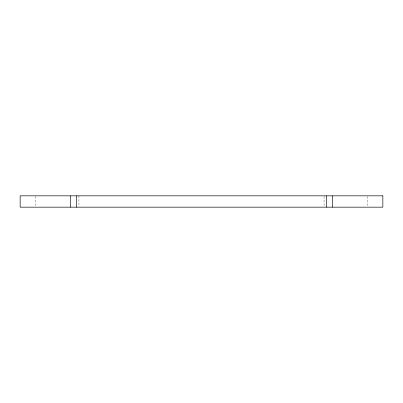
<?xml version="1.0" encoding="UTF-8"?>
<svg xmlns="http://www.w3.org/2000/svg" width="403" height="403" viewBox="0 0 403 403"><rect width="100%" height="100%" fill="white"/><g stroke="black" fill="none" stroke-linecap="round" stroke-linejoin="round"><path stroke-width="0.3" stroke-dasharray="2.02 1.51" d="M367.738 196.463L367.738 206.538M324.067 196.463L324.067 206.538M78.933 195.833L78.933 206.538M35.263 196.463L35.263 206.538"/><path stroke-width="0.6" d="M332.666 195.833L332.666 207.167M326.672 195.833L326.672 207.167M76.328 195.833L76.328 207.167M70.334 195.833L70.334 207.167M382.85 195.833L20.15 195.833L20.15 207.167L382.85 207.167L382.85 195.833"/></g></svg>
